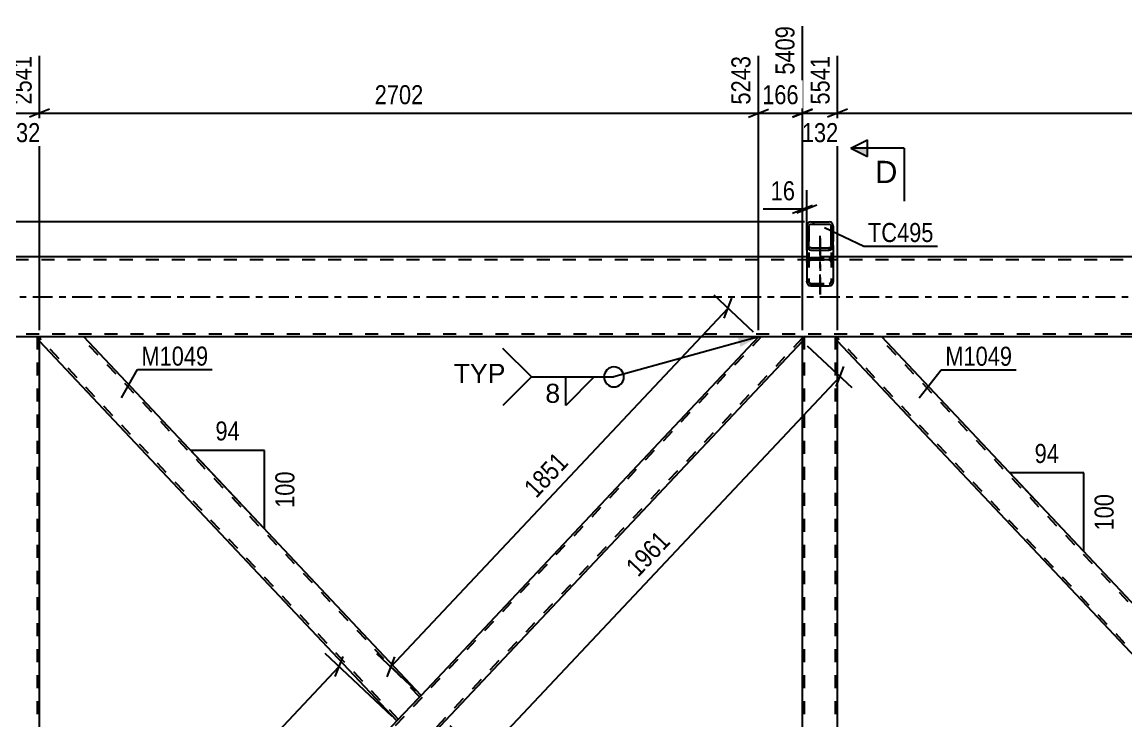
# Model space of a CAD drawing. Header units: millimetres. Extents: x -89 to 752, y -432 to 162.
# Drawn here: x 99 to 265, y -63.8 to 41.3 of the extents above; entities that cross this region are included whole.
import ezdxf

# ---------------------------------------------------------------- set-up
doc = ezdxf.new("R2010")
doc.units = ezdxf.units.MM
doc.linetypes.add('DXK_LINE_DOT2', pattern=[3.9198, 1.9599, -1.9599])
doc.linetypes.add('DXK_LINE_DOT3', pattern=[5.9187, 2.979, -0.9799, 0.9799, -0.9799])
doc.styles.add('Arial', font='ARIAL.TTF', dxfattribs={"height": 0.2})
doc.styles.add('Arial Narrow', font='ARIALN.TTF', dxfattribs={"height": 0.2})

# ---------------------------------------------------------------- blocks, each defined once
blk = doc.blocks.new('Part-761544115-1838 - 1657')
at = {"color": 2, "linetype": 'Continuous'}
for p, q in [((217, 6), (0, 6)), ((457, 6), (221, 6)), ((461.4, -6), (0, -6))]:
    blk.add_line(p, q, dxfattribs=at)
at = {"color": 7, "linetype": 'DXK_LINE_DOT2'}
for p, q in [((0, 5.6), (587.64, 5.6)), ((221, 6), (217, 6)), ((587.64, -5.6), (0, -5.6))]:
    blk.add_line(p, q, dxfattribs=at)
at = {"color": 7, "linetype": 'DXK_LINE_DOT3'}
blk.add_line((0, 0), (587.64, 0), dxfattribs=at)
blk = doc.blocks.new('Part-761544115-1897 - 1657')
at = {"color": 7, "linetype": 'DXK_LINE_DOT2'}
for p, q in [((217, 10.28), (217, 2.31)), ((217.32, 10.28), (217.32, 2.31)), ((220.68, 10.28), (220.68, 2.31)), ((221, 10.28), (221, 2.31)), ((217.05, 5.46), (217, 5.2)), ((217.32, 5.2), (217.34, 5.33)), ((217.64, 5.88), (217.39, 5.83)), ((217.52, 5.52), (217.64, 5.54)), ((217.64, 5.88), (220.36, 5.88)), ((220.36, 5.54), (217.64, 5.54)), ((220.6, 5.83), (220.36, 5.88)), ((220.36, 5.54), (220.48, 5.52)), ((220.65, 5.33), (220.68, 5.2)), ((221, 5.2), (220.95, 5.46)), ((217, 2.31), (217.05, 2.05)), ((217.34, 2.18), (217.32, 2.31)), ((217.39, 1.68), (217.64, 1.63)), ((217.64, 1.97), (217.52, 1.99)), ((217.64, 1.97), (220.36, 1.97)), ((220.48, 1.99), (220.36, 1.97)), ((220.36, 1.63), (220.6, 1.68)), ((220.68, 2.31), (220.65, 2.18)), ((220.95, 2.05), (221, 2.31)), ((217.64, 1.63), (220.36, 1.63))]:
    blk.add_line(p, q, dxfattribs=at)
at = {"color": 7, "linetype": 'DXK_LINE_DOT3'}
blk.add_line((219, 8.83), (219, 0.33), dxfattribs=at)
at = {"color": 7, "linetype": 'DXK_LINE_DOT2'}
for centre, radius, start, end in [((217.65, 5.22), 0.331, 114.32, 159.2417), ((220.35, 5.22), 0.331, 20.7583, 65.68), ((220.33, 5.23), 0.662, 20.7583, 65.68), ((217.67, 2.28), 0.662, 200.7583, 245.68), ((217.65, 2.29), 0.331, 200.7583, 245.68), ((220.35, 2.29), 0.331, 294.32, 339.2417), ((220.33, 2.28), 0.662, 294.32, 339.2417)]:
    blk.add_arc(centre, radius, start, end, dxfattribs=at)
blk = doc.blocks.new('Part-761544115-1983 - 1657')
at = {"color": 2, "linetype": 'Continuous'}
for p, q in [((221.64, -6.66), (221.64, -6)), ((279, -59.95), (228.27, -6)), ((275.38, -63.8), (221.64, -6.66)), ((278.56, -60.41), (275.38, -63.8)), ((279, -59.95), (278.56, -60.41))]:
    blk.add_line(p, q, dxfattribs=at)
at = {"color": 7, "linetype": 'DXK_LINE_DOT2'}
for p, q in [((228.27, -6), (221.64, -6)), ((275.6, -63.57), (221.64, -6.19)), ((278.78, -60.18), (227.83, -6)), ((278.97, -59.98), (278.56, -60.41)), ((275.6, -63.57), (275.61, -63.55))]:
    blk.add_line(p, q, dxfattribs=at)
blk = doc.blocks.new('Part-761544115-1988 - 1657')
at = {"color": 2, "linetype": 'Continuous'}
for p, q in [((101.64, -6.66), (101.64, -6)), ((159, -59.95), (108.27, -6)), ((155.38, -63.8), (101.64, -6.66)), ((158.56, -60.41), (155.38, -63.8)), ((159, -59.95), (158.56, -60.41))]:
    blk.add_line(p, q, dxfattribs=at)
at = {"color": 7, "linetype": 'DXK_LINE_DOT2'}
for p, q in [((108.27, -6), (101.64, -6)), ((155.6, -63.57), (101.64, -6.19)), ((158.78, -60.18), (107.83, -6)), ((158.97, -59.98), (158.56, -60.41)), ((155.6, -63.57), (155.61, -63.55))]:
    blk.add_line(p, q, dxfattribs=at)
blk = doc.blocks.new('Part-761544115-2001 - 1657')
at = {"linetype": 'Continuous'}
h = blk.add_hatch(dxfattribs=at)
h.set_pattern_fill('', scale=0.7, style=0, pattern_type=0)
h.set_pattern_definition([(45, (220.9506, 10.8686), (-1.5715, 1.5715), [])])
h.paths.add_polyline_path([(221, 10.61), (220.95, 10.87), (220.81, 11.09), (220.6, 11.24), (220.36, 11.29), (217.64, 11.29), (217.39, 11.24), (217.19, 11.09), (217.05, 10.87), (217, 10.61), (217, 7.71), (217.05, 7.45), (217.19, 7.23), (217.39, 7.08), (217.64, 7.03), (220.36, 7.03), (220.6, 7.08), (220.81, 7.23), (220.95, 7.45), (221, 7.71)])
h.paths.add_polyline_path([(220.65, 7.58), (220.59, 7.47), (220.48, 7.4), (220.36, 7.37), (217.64, 7.37), (217.52, 7.4), (217.41, 7.47), (217.34, 7.58), (217.32, 7.71), (217.32, 10.61), (217.34, 10.74), (217.41, 10.85), (217.52, 10.92), (217.64, 10.95), (220.36, 10.95), (220.48, 10.92), (220.59, 10.85), (220.65, 10.74), (220.68, 10.61), (220.68, 7.71)])
at = {"color": 2, "linetype": 'Continuous'}
for p, q in [((217.05, 10.87), (217, 10.61)), ((217, 7.71), (217, 10.61)), ((217.32, 10.61), (217.34, 10.74)), ((217.32, 7.71), (217.32, 10.61)), ((217.64, 11.29), (217.39, 11.24)), ((217.52, 10.92), (217.64, 10.95)), ((217.64, 11.29), (220.36, 11.29)), ((217.64, 10.95), (220.36, 10.95)), ((220.6, 11.24), (220.36, 11.29)), ((220.36, 10.95), (220.48, 10.92)), ((220.65, 10.74), (220.68, 10.61)), ((220.68, 7.71), (220.68, 10.61)), ((221, 10.61), (220.95, 10.87)), ((221, 7.71), (221, 10.61)), ((217, 7.71), (217, 2.33)), ((217, 7.71), (217.05, 7.45)), ((217.34, 7.58), (217.32, 7.71)), ((217.39, 7.08), (217.64, 7.03)), ((217.64, 7.37), (217.52, 7.4)), ((217.64, 7.37), (220.36, 7.37)), ((217.64, 7.03), (220.36, 7.03)), ((220.48, 7.4), (220.36, 7.37)), ((220.36, 7.03), (220.6, 7.08)), ((220.68, 7.71), (220.65, 7.58)), ((220.95, 7.45), (221, 7.71)), ((221, 7.71), (221, 2.33)), ((217.05, 2.07), (217, 2.33)), ((217.64, 1.65), (217.39, 1.7)), ((220.6, 1.7), (220.36, 1.65)), ((221, 2.33), (220.95, 2.07)), ((217.64, 1.65), (220.36, 1.65))]:
    blk.add_line(p, q, dxfattribs=at)
at = {"color": 7, "linetype": 'DXK_LINE_DOT2'}
for p, q in [((217, 10.61), (217, 7.71)), ((217.32, 10.61), (217.32, 2.33)), ((220.68, 10.61), (220.68, 2.33)), ((221, 10.61), (221, 7.71)), ((217, 5.23), (217.05, 5.49)), ((217.34, 5.36), (217.32, 5.23)), ((217.39, 5.85), (217.64, 5.91)), ((217.64, 5.57), (217.52, 5.54)), ((217.64, 5.91), (220.36, 5.91)), ((217.64, 5.57), (220.36, 5.57)), ((220.36, 5.91), (220.6, 5.85)), ((220.48, 5.54), (220.36, 5.57)), ((220.68, 5.23), (220.65, 5.36)), ((220.95, 5.49), (221, 5.23)), ((217.32, 2.33), (217.34, 2.2)), ((217.52, 2.02), (217.64, 1.99)), ((217.64, 1.99), (220.36, 1.99)), ((220.36, 1.99), (220.48, 2.02)), ((220.65, 2.2), (220.68, 2.33))]:
    blk.add_line(p, q, dxfattribs=at)
at = {"color": 7, "linetype": 'DXK_LINE_DOT3'}
blk.add_line((219, 0.36), (219, 9.16), dxfattribs=at)
at = {"color": 2, "linetype": 'Continuous'}
for centre, radius, start, end in [((217.67, 10.63), 0.662, 114.32, 159.2417), ((217.65, 10.62), 0.331, 114.32, 159.2417), ((220.35, 10.62), 0.331, 20.7583, 65.68), ((220.33, 10.63), 0.662, 20.7583, 65.68), ((217.67, 7.69), 0.662, 200.7583, 245.68), ((217.65, 7.7), 0.331, 200.7583, 245.68), ((220.35, 7.7), 0.331, 294.32, 339.2417), ((220.33, 7.69), 0.662, 294.32, 339.2417), ((217.67, 2.3), 0.662, 200.7583, 245.68), ((220.33, 2.3), 0.662, 294.32, 339.2417)]:
    blk.add_arc(centre, radius, start, end, dxfattribs=at)
at = {"color": 7, "linetype": 'DXK_LINE_DOT2'}
for centre, radius, start, end in [((217.67, 5.25), 0.662, 114.32, 159.2417), ((217.65, 5.24), 0.331, 114.32, 159.2417), ((220.35, 5.24), 0.331, 20.7583, 65.68), ((220.33, 5.25), 0.662, 20.7583, 65.68), ((217.65, 2.32), 0.331, 200.7583, 245.68), ((220.35, 2.32), 0.331, 294.32, 339.2417)]:
    blk.add_arc(centre, radius, start, end, dxfattribs=at)
blk = doc.blocks.new('Part-761544115-2024 - 1657')
at = {"color": 7, "linetype": 'DXK_LINE_DOT2'}
for p, q in [((221.64, -6), (216.36, -6)), ((216.36, -6.66), (216.36, -6)), ((216.68, -121.6), (216.68, -6)), ((221.32, -121.6), (221.32, -6)), ((221.64, -6.66), (221.64, -6)), ((216.36, -121.6), (216.36, -120.06)), ((221.64, -121.6), (221.64, -120.06)), ((216.36, -121.6), (221.64, -121.6))]:
    blk.add_line(p, q, dxfattribs=at)
at = {"color": 2, "linetype": 'Continuous'}
for p, q in [((216.36, -120.06), (216.36, -6.66)), ((221.64, -120.06), (221.64, -6.66))]:
    blk.add_line(p, q, dxfattribs=at)
blk = doc.blocks.new('Part-761544115-2039 - 1657')
at = {"color": 7, "linetype": 'DXK_LINE_DOT2'}
for p, q in [((101.64, -6), (96.36, -6)), ((96.36, -6.66), (96.36, -6)), ((96.68, -121.6), (96.68, -6)), ((101.32, -121.6), (101.32, -6)), ((101.64, -6.66), (101.64, -6)), ((96.36, -121.6), (96.36, -120.94)), ((101.64, -121.6), (101.64, -120.94)), ((96.36, -121.6), (101.64, -121.6))]:
    blk.add_line(p, q, dxfattribs=at)
at = {"color": 2, "linetype": 'Continuous'}
for p, q in [((96.36, -120.94), (96.36, -6.66)), ((101.64, -120.94), (101.64, -6.66))]:
    blk.add_line(p, q, dxfattribs=at)
blk = doc.blocks.new('Part-761544115-2089 - 1657')
at = {"color": 7, "linetype": 'DXK_LINE_DOT2'}
for p, q in [((330.17, -6), (221.64, -121.41)), ((336.36, -6.19), (227.83, -121.6)), ((336.36, -6), (329.73, -6)), ((279, -59.95), (275.38, -63.8)), ((282.62, -63.8), (279, -67.65)), ((222.47, -120.06), (221.64, -120.94)), ((221.64, -121.6), (221.64, -120.94)), ((228.27, -121.6), (221.64, -121.6))]:
    blk.add_line(p, q, dxfattribs=at)
at = {"color": 2, "linetype": 'Continuous'}
for p, q in [((329.73, -6), (279, -59.95)), ((336.36, -6.66), (336.36, -6)), ((336.36, -6.66), (282.62, -63.8)), ((275.38, -63.8), (222.47, -120.06)), ((279, -67.65), (228.27, -121.6))]:
    blk.add_line(p, q, dxfattribs=at)
blk = doc.blocks.new('Part-761544115-2099 - 1657')
at = {"color": 7, "linetype": 'DXK_LINE_DOT2'}
for p, q in [((210.17, -6), (101.64, -121.41)), ((216.36, -6.19), (107.83, -121.6)), ((216.36, -6), (209.73, -6)), ((159, -59.95), (155.38, -63.8)), ((162.62, -63.8), (159, -67.65)), ((108.27, -121.6), (101.64, -121.6))]:
    blk.add_line(p, q, dxfattribs=at)
at = {"color": 2, "linetype": 'Continuous'}
for p, q in [((209.73, -6), (159, -59.95)), ((216.36, -6.66), (216.36, -6)), ((216.36, -6.66), (162.62, -63.8)), ((155.38, -63.8), (101.64, -120.94)), ((159, -67.65), (108.27, -121.6)), ((101.64, -121.6), (101.64, -120.94))]:
    blk.add_line(p, q, dxfattribs=at)
blk = doc.blocks.new('StraightDimension-761544115-10252 - 1657')
at = {"color": 7, "linetype": 'Continuous'}
blk.add_line((216.64, 11.29), (-70.81, 11.29), dxfattribs=at)
blk = doc.blocks.new('StraightDimension-761544115-10122 - 1657')
at = {"color": 7, "linetype": 'Continuous'}
for p, q in [((217.09, -7.35), (223.76, -13.62)), ((221.42, -13.48), (222.6, -10.47)), ((168.27, -69.11), (222.01, -11.97)), ((163.35, -64.49), (170.02, -70.76)), ((168.86, -67.61), (167.68, -70.61))]:
    blk.add_line(p, q, dxfattribs=at)
at = {"color": 0}
blk.add_wipeout([(197.51, -36.93), (194.45, -34.05), (188.62, -40.25), (191.68, -43.13)], dxfattribs=at)
at = {"color": 3, "style": 'Arial Narrow'}
blk.add_text('1961', height=2.863, rotation=46.7591, dxfattribs=at).set_placement((191.65, -42.28))
blk = doc.blocks.new('StraightDimension-761544115-9084 - 1657')
at = {"color": 7, "linetype": 'Continuous'}
for p, q in [((221.64, -5), (221.64, 36.23)), ((329.73, -5), (329.73, 36.23)), ((223.14, 28.22), (220.14, 27.02)), ((221.64, 27.62), (329.73, 27.62)), ((328.23, 27.02), (331.23, 28.22))]:
    blk.add_line(p, q, dxfattribs=at)
at = {"color": 0, "linetype": 'Continuous'}
blk.add_wipeout([(329.13, 36.83), (324.93, 36.83), (324.93, 28.32), (329.13, 28.32)], dxfattribs=at)
at = {"color": 0}
blk.add_wipeout([(279.94, 28.37), (279.94, 32.57), (271.43, 32.57), (271.43, 28.37)], dxfattribs=at)
at = {"color": 3, "linetype": 'Continuous', "style": 'Arial Narrow'}
blk.add_text('8243', height=2.863, rotation=90.0002, dxfattribs=at).set_placement((328.53, 28.92))
at = {"color": 3, "style": 'Arial Narrow'}
blk.add_text('2702', height=2.863, dxfattribs=at).set_placement((272.03, 28.97))
blk = doc.blocks.new('StraightDimension-761544115-10202 - 1657')
at = {"color": 7, "linetype": 'Continuous'}
for p, q in [((154.65, -63.12), (144.6, -53.66)), ((146.08, -57.12), (147.27, -54.11)), ((92.94, -112.76), (146.67, -55.62)), ((100.91, -120.25), (90.86, -110.8)), ((93.53, -111.25), (92.35, -114.26))]:
    blk.add_line(p, q, dxfattribs=at)
at = {"color": 0}
blk.add_wipeout([(122.18, -80.57), (119.12, -77.69), (113.28, -83.9), (116.34, -86.77)], dxfattribs=at)
at = {"color": 3, "style": 'Arial Narrow'}
blk.add_text('1961', height=2.863, rotation=46.7591, dxfattribs=at).set_placement((116.32, -85.93))
blk = doc.blocks.new('StraightDimension-761544115-2291 - 1657')
at = {"color": 7, "linetype": 'Continuous'}
for p, q in [((216.36, -5), (216.36, 16.02)), ((217, 7), (217, 16.02)), ((214.86, 12.57), (217.86, 13.77)), ((218.5, 13.77), (215.5, 12.57)), ((216.36, 13.17), (217, 13.17))]:
    blk.add_line(p, q, dxfattribs=at)
at = {"color": 0}
blk.add_wipeout([(215.84, 13.92), (215.84, 18.12), (210.98, 18.12), (210.98, 13.92)], dxfattribs=at)
at = {"color": 7, "linetype": 'Continuous'}
blk.add_line((216.36, 13.17), (210.45, 13.17), dxfattribs=at)
blk.add_line((216.36, 13.17), (210.45, 13.17), dxfattribs=at)
at = {"color": 3, "style": 'Arial Narrow'}
blk.add_text('16', height=2.863, dxfattribs=at).set_placement((211.58, 14.52))
blk = doc.blocks.new('StraightDimension-761544115-9085 - 1657')
at = {"color": 7, "linetype": 'Continuous'}
for p, q in [((216.36, -5), (216.36, 40.73)), ((221.64, -5), (221.64, 36.23)), ((214.86, 27.02), (217.86, 28.22)), ((216.36, 27.62), (221.64, 27.62)), ((223.14, 28.22), (220.14, 27.02))]:
    blk.add_line(p, q, dxfattribs=at)
at = {"color": 0, "linetype": 'Continuous'}
blk.add_wipeout([(221.04, 36.83), (216.84, 36.83), (216.84, 28.32), (221.04, 28.32)], dxfattribs=at)
at = {"color": 0}
blk.add_wipeout([(222.34, 22.67), (222.34, 26.87), (215.66, 26.87), (215.66, 22.67)], dxfattribs=at)
at = {"color": 3, "linetype": 'Continuous', "style": 'Arial Narrow'}
blk.add_text('5541', height=2.863, rotation=90.0002, dxfattribs=at).set_placement((220.44, 28.92))
at = {"color": 3, "style": 'Arial Narrow'}
blk.add_text('132', height=2.863, dxfattribs=at).set_placement((216.26, 23.27))
blk = doc.blocks.new('StraightDimension-761544115-9086 - 1657')
at = {"color": 7, "linetype": 'Continuous'}
for p, q in [((216.36, -5), (216.36, 40.73)), ((209.73, -5), (209.73, 36.23)), ((208.23, 27.02), (211.23, 28.22)), ((209.73, 27.62), (216.36, 27.62)), ((217.86, 28.22), (214.86, 27.02))]:
    blk.add_line(p, q, dxfattribs=at)
at = {"color": 0}
blk.add_wipeout([(216.39, 28.37), (216.39, 32.57), (209.7, 32.57), (209.7, 28.37)], dxfattribs=at)
at = {"color": 3, "style": 'Arial Narrow'}
blk.add_text('166', height=2.863, dxfattribs=at).set_placement((210.3, 28.97))
at = {"color": 0, "linetype": 'Continuous'}
blk.add_wipeout([(215.76, 41.33), (211.56, 41.33), (211.56, 32.82), (215.76, 32.82)], dxfattribs=at)
at = {"color": 3, "linetype": 'Continuous', "style": 'Arial Narrow'}
blk.add_text('5409', height=2.863, rotation=90.0002, dxfattribs=at).set_placement((215.16, 33.42))
blk = doc.blocks.new('StraightDimension-761544115-9087 - 1657')
at = {"color": 7, "linetype": 'Continuous'}
for p, q in [((101.64, -5), (101.64, 36.23)), ((209.73, -5), (209.73, 36.23)), ((103.14, 28.22), (100.14, 27.02)), ((101.64, 27.62), (209.73, 27.62)), ((208.23, 27.02), (211.23, 28.22))]:
    blk.add_line(p, q, dxfattribs=at)
at = {"color": 0, "linetype": 'Continuous'}
blk.add_wipeout([(209.13, 36.83), (204.93, 36.83), (204.93, 28.32), (209.13, 28.32)], dxfattribs=at)
at = {"color": 0}
blk.add_wipeout([(159.94, 28.37), (159.94, 32.57), (151.43, 32.57), (151.43, 28.37)], dxfattribs=at)
at = {"color": 3, "linetype": 'Continuous', "style": 'Arial Narrow'}
blk.add_text('5243', height=2.863, rotation=90.0002, dxfattribs=at).set_placement((208.53, 28.92))
at = {"color": 3, "style": 'Arial Narrow'}
blk.add_text('2702', height=2.863, dxfattribs=at).set_placement((152.03, 28.97))
blk = doc.blocks.new('StraightDimension-761544115-9088 - 1657')
at = {"color": 7, "linetype": 'Continuous'}
for p, q in [((96.36, -5), (96.36, 40.73)), ((101.64, -5), (101.64, 36.23)), ((94.86, 27.02), (97.86, 28.22)), ((96.36, 27.62), (101.64, 27.62)), ((103.14, 28.22), (100.14, 27.02))]:
    blk.add_line(p, q, dxfattribs=at)
at = {"color": 0, "linetype": 'Continuous'}
blk.add_wipeout([(101.04, 36.83), (96.84, 36.83), (96.84, 28.32), (101.04, 28.32)], dxfattribs=at)
at = {"color": 0}
blk.add_wipeout([(102.34, 22.67), (102.34, 26.87), (95.66, 26.87), (95.66, 22.67)], dxfattribs=at)
at = {"color": 3, "linetype": 'Continuous', "style": 'Arial Narrow'}
blk.add_text('2541', height=2.863, rotation=90.0002, dxfattribs=at).set_placement((100.44, 28.92))
at = {"color": 3, "style": 'Arial Narrow'}
blk.add_text('132', height=2.863, dxfattribs=at).set_placement((96.26, 23.27))
blk = doc.blocks.new('StraightDimension-761544115-10101 - 1657')
at = {"color": 7, "linetype": 'Continuous'}
for p, q in [((209, -5.31), (203.09, 0.24)), ((204.58, -3.21), (205.76, -0.2)), ((154.44, -55.66), (205.17, -1.71)), ((158.27, -59.26), (152.36, -53.7)), ((155.03, -54.15), (153.85, -57.16))]:
    blk.add_line(p, q, dxfattribs=at)
at = {"color": 0}
blk.add_wipeout([(182.17, -25.07), (179.11, -22.19), (173.28, -28.39), (176.34, -31.27)], dxfattribs=at)
at = {"color": 3, "style": 'Arial Narrow'}
blk.add_text('1851', height=2.863, rotation=46.7591, dxfattribs=at).set_placement((176.32, -30.42))
blk = doc.blocks.new('StraightDimension-761544115-10161 - 1657')
at = {"color": 7, "linetype": 'Continuous'}
for p, q in [((43.35, -63.11), (53.57, -53.51)), ((52.96, -56.14), (50.03, -54.78)), ((51.49, -55.46), (105.23, -112.6)), ((97.09, -120.25), (107.3, -110.65)), ((103.76, -111.92), (106.69, -113.28))]:
    blk.add_line(p, q, dxfattribs=at)
at = {"color": 0}
blk.add_wipeout([(81.82, -86.62), (84.88, -83.74), (79.05, -77.54), (75.99, -80.42)], dxfattribs=at)
at = {"color": 3, "style": 'Arial Narrow'}
blk.add_text('1961', height=2.863, rotation=-46.7591, dxfattribs=at).set_placement((76.84, -80.44))
blk = doc.blocks.new('AngleDimension-761544115-10295 - 1657')
at = {"color": 7, "linetype": 'Continuous'}
for p, q in [((131.74, -30.96), (124.36, -23.11)), ((135.45, -23.11), (124.36, -23.11)), ((135.45, -34.91), (124.36, -23.11)), ((135.45, -34.91), (135.45, -23.11))]:
    blk.add_line(p, q, dxfattribs=at)
at = {"color": 0}
for points in [[(132.33, -22.21), (132.33, -18.01), (127.48, -18.01), (127.48, -22.21)], [(140.55, -25.67), (136.35, -25.67), (136.35, -32.35), (140.55, -32.35)]]:
    blk.add_wipeout(points, dxfattribs=at)
at = {"color": 3, "style": 'Arial Narrow'}
blk.add_text('94', height=2.863, dxfattribs=at).set_placement((128.08, -21.61))
blk.add_text('100', height=2.863, rotation=90.0002, dxfattribs=at).set_placement((139.95, -31.75))
blk = doc.blocks.new('AngleDimension-761544115-10323 - 1657')
at = {"color": 7, "linetype": 'Continuous'}
for p, q in [((251.61, -30.82), (247.55, -26.5)), ((258.65, -26.5), (247.55, -26.5)), ((258.65, -38.3), (247.55, -26.5)), ((258.65, -38.3), (258.65, -26.5))]:
    blk.add_line(p, q, dxfattribs=at)
at = {"color": 0}
for points in [[(255.53, -25.6), (255.53, -21.4), (250.67, -21.4), (250.67, -25.6)], [(263.75, -29.06), (259.55, -29.06), (259.55, -35.75), (263.75, -35.75)]]:
    blk.add_wipeout(points, dxfattribs=at)
at = {"color": 3, "style": 'Arial Narrow'}
blk.add_text('94', height=2.863, dxfattribs=at).set_placement((251.27, -25))
blk.add_text('100', height=2.863, rotation=90.0002, dxfattribs=at).set_placement((263.15, -35.15))
blk = doc.blocks.new('Mark-761544115-1979 - 1657')
at = {"color": 0}
blk.add_wipeout([(247.9, -10.37), (247.9, -7.37), (237.84, -7.37), (237.84, -10.37)], dxfattribs=at)
blk.add_wipeout([(247.9, -10.37), (247.9, -7.37), (237.84, -7.37), (237.84, -10.37)], dxfattribs=at)
at = {"color": 30, "linetype": 'Continuous'}
for p, q in [((233.91, -15.21), (237.24, -10.97)), ((237.24, -10.97), (248.5, -10.97))]:
    blk.add_line(p, q, dxfattribs=at)
at = {"color": 3, "style": 'Arial Narrow'}
blk.add_text('M1049', height=2.863, dxfattribs=at).set_placement((237.84, -10.37))
blk = doc.blocks.new('Mark-761544115-1984 - 1657')
at = {"color": 0}
blk.add_wipeout([(127, -10.35), (127, -7.35), (116.95, -7.35), (116.95, -10.35)], dxfattribs=at)
blk.add_wipeout([(127, -10.35), (127, -7.35), (116.95, -7.35), (116.95, -10.35)], dxfattribs=at)
at = {"color": 30, "linetype": 'Continuous'}
for p, q in [((113.94, -15.19), (116.35, -10.95)), ((116.35, -10.95), (127.6, -10.95))]:
    blk.add_line(p, q, dxfattribs=at)
at = {"color": 3, "style": 'Arial Narrow'}
blk.add_text('M1049', height=2.863, dxfattribs=at).set_placement((116.95, -10.35))
blk = doc.blocks.new('Mark-761544115-1997 - 1657')
at = {"color": 0}
blk.add_wipeout([(236.07, 8.24), (236.07, 11.24), (226.21, 11.24), (226.21, 8.24)], dxfattribs=at)
blk.add_wipeout([(236.07, 8.24), (236.07, 11.24), (226.21, 11.24), (226.21, 8.24)], dxfattribs=at)
at = {"color": 30, "linetype": 'Continuous'}
for p, q in [((219.68, 10.42), (225.61, 7.64)), ((225.61, 7.64), (236.67, 7.64))]:
    blk.add_line(p, q, dxfattribs=at)
at = {"color": 3, "style": 'Arial Narrow'}
blk.add_text('TC495', height=2.863, dxfattribs=at).set_placement((226.21, 8.24))
blk = doc.blocks.new('SectionMark-761544115-3344 - 1657')
at = {"linetype": 'Continuous'}
for points in [[(226.14, 22.37), (226.14, 21.12), (223.64, 22.37)], [(226.14, -145.79), (226.14, -147.04), (223.64, -147.04)]]:
    blk.add_hatch(color=6, dxfattribs=at).paths.add_polyline_path(points)
at = {"color": 6, "linetype": 'Continuous'}
for p, q in [((223.64, 22.37), (226.14, 23.62)), ((226.14, 21.12), (226.14, 23.62)), ((231.64, 22.37), (223.64, 22.37)), ((223.64, 22.37), (226.14, 21.12)), ((231.64, 22.37), (231.64, 14.37)), ((231.64, -147.04), (231.64, -139.04)), ((223.64, -147.04), (226.14, -145.79)), ((226.14, -145.79), (226.14, -148.29)), ((231.64, -147.04), (223.64, -147.04)), ((226.14, -148.29), (223.64, -147.04))]:
    blk.add_line(p, q, dxfattribs=at)
at = {"color": 0, "linetype": 'Continuous'}
for points in [[(230.64, 17.12), (230.64, 20.62), (227.27, 20.62), (227.27, 17.12)], [(230.64, -145.29), (230.64, -141.79), (227.27, -141.79), (227.27, -145.29)]]:
    blk.add_wipeout(points, dxfattribs=at)
at = {"color": 3, "linetype": 'Continuous', "style": 'Arial'}
for p in [(227.27, 17.12), (227.27, -145.29)]:
    blk.add_text('D', height=3.34, dxfattribs=at).set_placement(p)
blk = doc.blocks.new('WeldMark-761544115-11984 - 1657')
at = {"linetype": 'Continuous'}
blk.add_hatch(color=30, dxfattribs=at).paths.add_polyline_path([(206.64, -6.08), (209.73, -6), (207.04, -7.53)])
at = {"color": 30, "linetype": 'Continuous'}
blk.add_line((209.73, -6), (188.01, -12.05), dxfattribs=at)
at = {"color": 3, "linetype": 'Continuous'}
for q in [(171.3, -7.77), (171.3, -16.34)]:
    blk.add_line((175.59, -12.05), q, dxfattribs=at)
for start, end in [(90, 270), (270, 90)]:
    blk.add_arc((188.01, -12.05), 1.5, start, end, dxfattribs=at)
at = {"color": 0}
blk.add_wipeout([(180.11, -16.15), (180.11, -12.75), (177.49, -12.75), (177.49, -16.15)], dxfattribs=at)
at = {"color": 30, "linetype": 'Continuous'}
blk.add_line((175.59, -12.05), (188.01, -12.05), dxfattribs=at)
at = {"color": 3, "linetype": 'Continuous'}
for p, q in [((180.77, -12.05), (185.05, -12.05)), ((185.05, -12.05), (180.77, -16.34)), ((180.77, -16.34), (180.77, -12.05))]:
    blk.add_line(p, q, dxfattribs=at)
at = {"color": 3, "style": 'Arial'}
blk.add_text('8', height=2.87, dxfattribs=at).set_placement((177.69, -15.95))
at = {"color": 0, "linetype": 'Continuous'}
blk.add_wipeout([(171.69, -12.95), (171.69, -9.95), (163.91, -9.95), (163.91, -12.95)], dxfattribs=at)
blk.add_wipeout([(171.69, -12.95), (171.69, -9.95), (163.91, -9.95), (163.91, -12.95)], dxfattribs=at)
at = {"color": 3, "linetype": 'Continuous', "style": 'Arial'}
blk.add_text('TYP', height=2.865, dxfattribs=at).set_placement((163.91, -12.95))

msp = doc.modelspace()

# ---------------------------------------------------------------- block references
for name in ['Part-761544115-2001 - 1657', 'Part-761544115-1897 - 1657', 'Part-761544115-1838 - 1657', 'Part-761544115-2039 - 1657', 'Part-761544115-1988 - 1657', 'Part-761544115-2099 - 1657', 'Part-761544115-2024 - 1657', 'Part-761544115-1983 - 1657', 'Part-761544115-2089 - 1657']:
    msp.add_blockref(name, (0, 0))

# ---------------------------------------------------------------- next in the draw order: block references
for name in ['StraightDimension-761544115-9084 - 1657', 'StraightDimension-761544115-10252 - 1657', 'Mark-761544115-1979 - 1657', 'AngleDimension-761544115-10323 - 1657']:
    msp.add_blockref(name, (0, 0))

# ---------------------------------------------------------------- next in the draw order: block references
for name in ['StraightDimension-761544115-2291 - 1657', 'Mark-761544115-1984 - 1657', 'StraightDimension-761544115-10122 - 1657', 'AngleDimension-761544115-10295 - 1657', 'StraightDimension-761544115-10202 - 1657']:
    msp.add_blockref(name, (0, 0))

# ---------------------------------------------------------------- next in the draw order: block references
for name in ['StraightDimension-761544115-9085 - 1657', 'StraightDimension-761544115-10161 - 1657']:
    msp.add_blockref(name, (0, 0))

# ---------------------------------------------------------------- next in the draw order: block references
for name in ['StraightDimension-761544115-9086 - 1657', 'Mark-761544115-1997 - 1657']:
    msp.add_blockref(name, (0, 0))

# ---------------------------------------------------------------- next in the draw order: block references
for name in ['StraightDimension-761544115-9087 - 1657', 'SectionMark-761544115-3344 - 1657']:
    msp.add_blockref(name, (0, 0))

# ---------------------------------------------------------------- next in the draw order: block references
for name in ['StraightDimension-761544115-9088 - 1657', 'StraightDimension-761544115-10101 - 1657']:
    msp.add_blockref(name, (0, 0))

# ---------------------------------------------------------------- next in the draw order: block references
msp.add_blockref('WeldMark-761544115-11984 - 1657', (0, 0))

doc.saveas('drawing.dxf')
